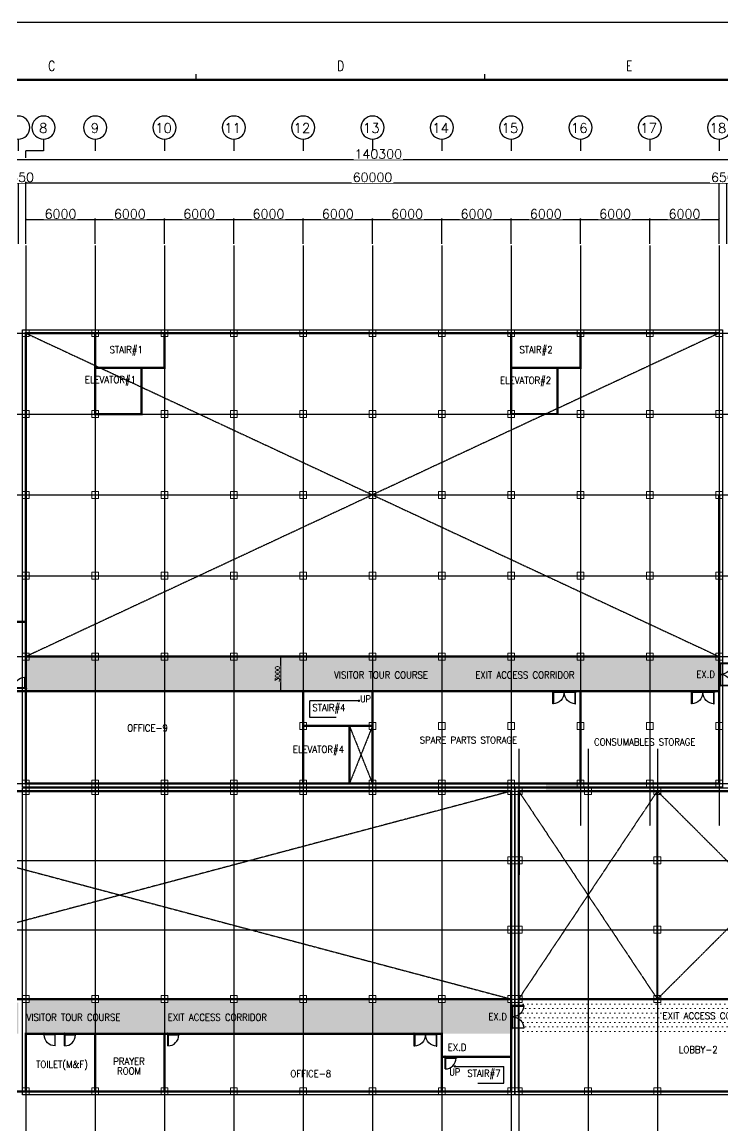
# Model space of a CAD drawing. Header units: millimetres. Extents: x -232466 to 860779, y -177975 to 311634.
# Drawn here: x 478102 to 538751, y 43072 to 138640 of the extents above; entities that cross this region are included whole.
import ezdxf
from ezdxf.enums import TextEntityAlignment as Align

# ---------------------------------------------------------------- set-up
doc = ezdxf.new("R2010")
doc.units = ezdxf.units.MM
doc.linetypes.add('AXES', pattern=[50.8, 31.75, -6.35, 6.35, -6.35])
doc.linetypes.add('CENTER', pattern=[2, 1.25, -0.25, 0.25, -0.25])
for name, color, linetype, lineweight in [('0 외형선', 3, 'Continuous', 25), ('COLUMN', 2, 'Continuous', 9), ('TEXT', 7, 'Continuous', 15), ('WALL', 7, 'Continuous', 9)]:
    doc.layers.add(name, color=color, linetype=linetype, lineweight=lineweight)
for name, color, linetype in [('Center Line', 1, 'CENTER'), ('dim', 7, 'Continuous'), ('DOOR', 4, 'Continuous'), ('G', 3, 'Continuous'), ('LED', 7, 'Continuous'), ('SYM', 7, 'Continuous'), ('TITLEBOX', 7, 'Continuous')]:
    doc.layers.add(name, color=color, linetype=linetype)
doc.styles.add('ROMAND', font='romand')
doc.styles.add('RomanS', font='romans.shx')
doc.styles.add('TBOX', font='romans.shx')
doc.dimstyles.new('HYUNDAI', dxfattribs={"dimscale": 120, "dimtxt": 3, "dimasz": 3, "dimexe": 1, "dimexo": 2, "dimgap": 1, "dimtad": 1, "dimdec": 0, "dimdsep": 46, "dimtxsty": 'RomanS', "dimcen": 0, "dimclrd": 256, "dimclre": 256, "dimclrt": 3, "dimadec": 0, "dimazin": 0, "dimtfac": 1, "dimtdec": 0, "dimtix": 1, "dimtmove": 2, "dimatfit": 3, "dimfxl": 1, "dimtvp": 1, "dimtolj": 1, "dimarcsym": 0})
pattern_1 = [(0, (-112547.3, -3924.74), (198.4375, 396.875), [0, -396.875])]

# ---------------------------------------------------------------- blocks, each defined once
blk = doc.blocks.new('_ArchTick')
at = {"color": 0, "linetype": 'ByBlock', "const_width": 0.15}
blk.add_lwpolyline([(-0.5, -0.5), (0.5, 0.5)], dxfattribs=at)
blk = doc.blocks.new('*D386')
at = {"layer": 'Defpoints', "color": 0}
for p in [(579077, 126737), (438777, 119293), (579077, 119293)]:
    blk.add_point(p, dxfattribs=at)
at = {"layer": 'dim', "lineweight": -2}
for p, q in [((438777, 119453), (438777, 126817)), ((438777, 126737), (579077, 126737)), ((579077, 119453), (579077, 126817))]:
    blk.add_line(p, q, dxfattribs=at)
at = {"layer": 'dim', "lineweight": -2, "xscale": 160, "yscale": 160, "zscale": 160, "rotation": 180}
blk.add_blockref('_ArchTick', (438777, 126737), dxfattribs=at)
at = {"layer": 'dim', "lineweight": -2, "xscale": 160, "yscale": 160, "zscale": 160}
blk.add_blockref('_ArchTick', (579077, 126737), dxfattribs=at)
at = {"layer": 'dim', "color": 0, "insert": (508927, 127217), "char_height": 800, "attachment_point": 5, "style": 'RomanS', "bg_fill": 3, "box_fill_scale": 1.1, "bg_fill_color": 257, "bg_fill_transparency": 0}
blk.add_mtext('\\A1;140300', dxfattribs=at)
blk = doc.blocks.new('*D398')
at = {"layer": 'Defpoints', "color": 0}
for p in [(477777, 119293), (478427, 119293)]:
    blk.add_point(p, dxfattribs=at)
at = {"layer": 'dim', "lineweight": -2}
for p, q in [((477777, 124719), (477617, 124719)), ((477777, 119453), (477777, 124799)), ((477777, 124719), (478427, 124719)), ((478427, 119453), (478427, 124799)), ((478427, 124719), (478587, 124719))]:
    blk.add_line(p, q, dxfattribs=at)
at = {"layer": 'dim', "lineweight": -2, "xscale": 160, "yscale": 160, "zscale": 160}
blk.add_blockref('_ArchTick', (477777, 124719), dxfattribs=at)
at = {"layer": 'dim', "lineweight": -2, "xscale": 160, "yscale": 160, "zscale": 160, "rotation": 180}
blk.add_blockref('_ArchTick', (478427, 124719), dxfattribs=at)
at = {"layer": 'dim', "color": 0, "insert": (478102, 125199), "char_height": 800, "attachment_point": 5, "style": 'RomanS', "bg_fill": 3, "box_fill_scale": 1.1, "bg_fill_color": 257, "bg_fill_transparency": 0}
blk.add_mtext('\\A1;650', dxfattribs=at)
at = {"layer": 'Defpoints', "color": 0}
blk.add_point((478427, 124719), dxfattribs=at)
blk = doc.blocks.new('*D399')
at = {"layer": 'Defpoints', "color": 0}
for p in [(484427, 121556), (478427, 119293), (484427, 119293)]:
    blk.add_point(p, dxfattribs=at)
at = {"layer": 'dim', "lineweight": -2}
for p, q in [((478427, 119453), (478427, 121636)), ((478427, 121556), (484427, 121556)), ((484427, 119453), (484427, 121636))]:
    blk.add_line(p, q, dxfattribs=at)
at = {"layer": 'dim', "lineweight": -2, "xscale": 160, "yscale": 160, "zscale": 160, "rotation": 180}
blk.add_blockref('_ArchTick', (478427, 121556), dxfattribs=at)
at = {"layer": 'dim', "lineweight": -2, "xscale": 160, "yscale": 160, "zscale": 160}
blk.add_blockref('_ArchTick', (484427, 121556), dxfattribs=at)
at = {"layer": 'dim', "color": 0, "insert": (481427, 122036), "char_height": 800, "attachment_point": 5, "style": 'RomanS', "bg_fill": 3, "box_fill_scale": 1.1, "bg_fill_color": 257, "bg_fill_transparency": 0}
blk.add_mtext('\\A1;\\H0.025x;\\H40x;6000', dxfattribs=at)
blk = doc.blocks.new('*D400')
at = {"layer": 'Defpoints', "color": 0}
for p in [(490427, 121556), (484427, 119293), (490427, 119293)]:
    blk.add_point(p, dxfattribs=at)
at = {"layer": 'dim', "lineweight": -2}
for p, q in [((484427, 119453), (484427, 121636)), ((484427, 121556), (490427, 121556)), ((490427, 119453), (490427, 121636))]:
    blk.add_line(p, q, dxfattribs=at)
at = {"layer": 'dim', "lineweight": -2, "xscale": 160, "yscale": 160, "zscale": 160, "rotation": 180}
blk.add_blockref('_ArchTick', (484427, 121556), dxfattribs=at)
at = {"layer": 'dim', "lineweight": -2, "xscale": 160, "yscale": 160, "zscale": 160}
blk.add_blockref('_ArchTick', (490427, 121556), dxfattribs=at)
at = {"layer": 'dim', "color": 0, "insert": (487427, 122036), "char_height": 800, "attachment_point": 5, "style": 'RomanS', "bg_fill": 3, "box_fill_scale": 1.1, "bg_fill_color": 257, "bg_fill_transparency": 0}
blk.add_mtext('\\A1;\\H0.025x;\\H40x;6000', dxfattribs=at)
blk = doc.blocks.new('*D401')
at = {"layer": 'Defpoints', "color": 0}
for p in [(496427, 121556), (490427, 119293), (496427, 119293)]:
    blk.add_point(p, dxfattribs=at)
at = {"layer": 'dim', "lineweight": -2}
for p, q in [((490427, 119453), (490427, 121636)), ((490427, 121556), (496427, 121556)), ((496427, 119453), (496427, 121636))]:
    blk.add_line(p, q, dxfattribs=at)
at = {"layer": 'dim', "lineweight": -2, "xscale": 160, "yscale": 160, "zscale": 160, "rotation": 180}
blk.add_blockref('_ArchTick', (490427, 121556), dxfattribs=at)
at = {"layer": 'dim', "lineweight": -2, "xscale": 160, "yscale": 160, "zscale": 160}
blk.add_blockref('_ArchTick', (496427, 121556), dxfattribs=at)
at = {"layer": 'dim', "color": 0, "insert": (493427, 122036), "char_height": 800, "attachment_point": 5, "style": 'RomanS', "bg_fill": 3, "box_fill_scale": 1.1, "bg_fill_color": 257, "bg_fill_transparency": 0}
blk.add_mtext('\\A1;\\H0.025x;\\H40x;6000', dxfattribs=at)
blk = doc.blocks.new('*D402')
at = {"layer": 'Defpoints', "color": 0}
for p in [(502427, 121556), (496427, 119293), (502427, 119293)]:
    blk.add_point(p, dxfattribs=at)
at = {"layer": 'dim', "lineweight": -2}
for p, q in [((496427, 119453), (496427, 121636)), ((496427, 121556), (502427, 121556)), ((502427, 119453), (502427, 121636))]:
    blk.add_line(p, q, dxfattribs=at)
at = {"layer": 'dim', "lineweight": -2, "xscale": 160, "yscale": 160, "zscale": 160, "rotation": 180}
blk.add_blockref('_ArchTick', (496427, 121556), dxfattribs=at)
at = {"layer": 'dim', "lineweight": -2, "xscale": 160, "yscale": 160, "zscale": 160}
blk.add_blockref('_ArchTick', (502427, 121556), dxfattribs=at)
at = {"layer": 'dim', "color": 0, "insert": (499427, 122036), "char_height": 800, "attachment_point": 5, "style": 'RomanS', "bg_fill": 3, "box_fill_scale": 1.1, "bg_fill_color": 257, "bg_fill_transparency": 0}
blk.add_mtext('\\A1;\\H0.025x;\\H40x;6000', dxfattribs=at)
blk = doc.blocks.new('*D403')
at = {"layer": 'Defpoints', "color": 0}
for p in [(508427, 121556), (502427, 119293), (508427, 119293)]:
    blk.add_point(p, dxfattribs=at)
at = {"layer": 'dim', "lineweight": -2}
for p, q in [((502427, 119453), (502427, 121636)), ((502427, 121556), (508427, 121556)), ((508427, 119453), (508427, 121636))]:
    blk.add_line(p, q, dxfattribs=at)
at = {"layer": 'dim', "lineweight": -2, "xscale": 160, "yscale": 160, "zscale": 160, "rotation": 180}
blk.add_blockref('_ArchTick', (502427, 121556), dxfattribs=at)
at = {"layer": 'dim', "lineweight": -2, "xscale": 160, "yscale": 160, "zscale": 160}
blk.add_blockref('_ArchTick', (508427, 121556), dxfattribs=at)
at = {"layer": 'dim', "color": 0, "insert": (505427, 122036), "char_height": 800, "attachment_point": 5, "style": 'RomanS', "bg_fill": 3, "box_fill_scale": 1.1, "bg_fill_color": 257, "bg_fill_transparency": 0}
blk.add_mtext('\\A1;\\H0.025x;\\H40x;6000', dxfattribs=at)
blk = doc.blocks.new('*D404')
at = {"layer": 'Defpoints', "color": 0}
for p in [(514427, 121556), (508427, 119293), (514427, 119293)]:
    blk.add_point(p, dxfattribs=at)
at = {"layer": 'dim', "lineweight": -2}
for p, q in [((508427, 119453), (508427, 121636)), ((508427, 121556), (514427, 121556)), ((514427, 119453), (514427, 121636))]:
    blk.add_line(p, q, dxfattribs=at)
at = {"layer": 'dim', "lineweight": -2, "xscale": 160, "yscale": 160, "zscale": 160, "rotation": 180}
blk.add_blockref('_ArchTick', (508427, 121556), dxfattribs=at)
at = {"layer": 'dim', "lineweight": -2, "xscale": 160, "yscale": 160, "zscale": 160}
blk.add_blockref('_ArchTick', (514427, 121556), dxfattribs=at)
at = {"layer": 'dim', "color": 0, "insert": (511427, 122036), "char_height": 800, "attachment_point": 5, "style": 'RomanS', "bg_fill": 3, "box_fill_scale": 1.1, "bg_fill_color": 257, "bg_fill_transparency": 0}
blk.add_mtext('\\A1;\\H0.025x;\\H40x;6000', dxfattribs=at)
blk = doc.blocks.new('*D405')
at = {"layer": 'Defpoints', "color": 0}
for p in [(520427, 121556), (514427, 119293), (520427, 119293)]:
    blk.add_point(p, dxfattribs=at)
at = {"layer": 'dim', "lineweight": -2}
for p, q in [((514427, 119453), (514427, 121636)), ((514427, 121556), (520427, 121556)), ((520427, 119453), (520427, 121636))]:
    blk.add_line(p, q, dxfattribs=at)
at = {"layer": 'dim', "lineweight": -2, "xscale": 160, "yscale": 160, "zscale": 160, "rotation": 180}
blk.add_blockref('_ArchTick', (514427, 121556), dxfattribs=at)
at = {"layer": 'dim', "lineweight": -2, "xscale": 160, "yscale": 160, "zscale": 160}
blk.add_blockref('_ArchTick', (520427, 121556), dxfattribs=at)
at = {"layer": 'dim', "color": 0, "insert": (517427, 122036), "char_height": 800, "attachment_point": 5, "style": 'RomanS', "bg_fill": 3, "box_fill_scale": 1.1, "bg_fill_color": 257, "bg_fill_transparency": 0}
blk.add_mtext('\\A1;\\H0.025x;\\H40x;6000', dxfattribs=at)
blk = doc.blocks.new('*D406')
at = {"layer": 'Defpoints', "color": 0}
for p in [(526427, 121556), (520427, 119293), (526427, 119293)]:
    blk.add_point(p, dxfattribs=at)
at = {"layer": 'dim', "lineweight": -2}
for p, q in [((520427, 119453), (520427, 121636)), ((520427, 121556), (526427, 121556)), ((526427, 119453), (526427, 121636))]:
    blk.add_line(p, q, dxfattribs=at)
at = {"layer": 'dim', "lineweight": -2, "xscale": 160, "yscale": 160, "zscale": 160, "rotation": 180}
blk.add_blockref('_ArchTick', (520427, 121556), dxfattribs=at)
at = {"layer": 'dim', "lineweight": -2, "xscale": 160, "yscale": 160, "zscale": 160}
blk.add_blockref('_ArchTick', (526427, 121556), dxfattribs=at)
at = {"layer": 'dim', "color": 0, "insert": (523427, 122036), "char_height": 800, "attachment_point": 5, "style": 'RomanS', "bg_fill": 3, "box_fill_scale": 1.1, "bg_fill_color": 257, "bg_fill_transparency": 0}
blk.add_mtext('\\A1;\\H0.025x;\\H40x;6000', dxfattribs=at)
blk = doc.blocks.new('*D407')
at = {"layer": 'Defpoints', "color": 0}
for p in [(532427, 121556), (526427, 119293), (532427, 119293)]:
    blk.add_point(p, dxfattribs=at)
at = {"layer": 'dim', "lineweight": -2}
for p, q in [((526427, 119453), (526427, 121636)), ((526427, 121556), (532427, 121556)), ((532427, 119453), (532427, 121636))]:
    blk.add_line(p, q, dxfattribs=at)
at = {"layer": 'dim', "lineweight": -2, "xscale": 160, "yscale": 160, "zscale": 160, "rotation": 180}
blk.add_blockref('_ArchTick', (526427, 121556), dxfattribs=at)
at = {"layer": 'dim', "lineweight": -2, "xscale": 160, "yscale": 160, "zscale": 160}
blk.add_blockref('_ArchTick', (532427, 121556), dxfattribs=at)
at = {"layer": 'dim', "color": 0, "insert": (529427, 122036), "char_height": 800, "attachment_point": 5, "style": 'RomanS', "bg_fill": 3, "box_fill_scale": 1.1, "bg_fill_color": 257, "bg_fill_transparency": 0}
blk.add_mtext('\\A1;\\H0.025x;\\H40x;6000', dxfattribs=at)
blk = doc.blocks.new('*D408')
at = {"layer": 'Defpoints', "color": 0}
for p in [(538427, 121556), (532427, 119293), (538427, 119293)]:
    blk.add_point(p, dxfattribs=at)
at = {"layer": 'dim', "lineweight": -2}
for p, q in [((532427, 119453), (532427, 121636)), ((532427, 121556), (538427, 121556)), ((538427, 119453), (538427, 121636))]:
    blk.add_line(p, q, dxfattribs=at)
at = {"layer": 'dim', "lineweight": -2, "xscale": 160, "yscale": 160, "zscale": 160, "rotation": 180}
blk.add_blockref('_ArchTick', (532427, 121556), dxfattribs=at)
at = {"layer": 'dim', "lineweight": -2, "xscale": 160, "yscale": 160, "zscale": 160}
blk.add_blockref('_ArchTick', (538427, 121556), dxfattribs=at)
at = {"layer": 'dim', "color": 0, "insert": (535427, 122036), "char_height": 800, "attachment_point": 5, "style": 'RomanS', "bg_fill": 3, "box_fill_scale": 1.1, "bg_fill_color": 257, "bg_fill_transparency": 0}
blk.add_mtext('\\A1;\\H0.025x;\\H40x;6000', dxfattribs=at)
blk = doc.blocks.new('*D409')
at = {"layer": 'Defpoints', "color": 0}
for p in [(538427, 124719), (478427, 119293), (538427, 119293)]:
    blk.add_point(p, dxfattribs=at)
at = {"layer": 'dim', "lineweight": -2}
for p, q in [((478427, 119453), (478427, 124799)), ((478427, 124719), (538427, 124719)), ((538427, 119453), (538427, 124799))]:
    blk.add_line(p, q, dxfattribs=at)
at = {"layer": 'dim', "lineweight": -2, "xscale": 160, "yscale": 160, "zscale": 160, "rotation": 180}
blk.add_blockref('_ArchTick', (478427, 124719), dxfattribs=at)
at = {"layer": 'dim', "lineweight": -2, "xscale": 160, "yscale": 160, "zscale": 160}
blk.add_blockref('_ArchTick', (538427, 124719), dxfattribs=at)
at = {"layer": 'dim', "color": 0, "insert": (508427, 125199), "char_height": 800, "attachment_point": 5, "style": 'RomanS', "bg_fill": 3, "box_fill_scale": 1.1, "bg_fill_color": 257, "bg_fill_transparency": 0}
blk.add_mtext('\\A1;60000', dxfattribs=at)
blk = doc.blocks.new('*D410')
at = {"layer": 'Defpoints', "color": 0}
for p in [(538427, 119293), (539077, 119293)]:
    blk.add_point(p, dxfattribs=at)
at = {"layer": 'dim', "lineweight": -2}
for p, q in [((538427, 124719), (538267, 124719)), ((538427, 119453), (538427, 124799)), ((538427, 124719), (539077, 124719)), ((539077, 119453), (539077, 124799)), ((539077, 124719), (539237, 124719))]:
    blk.add_line(p, q, dxfattribs=at)
at = {"layer": 'dim', "lineweight": -2, "xscale": 160, "yscale": 160, "zscale": 160}
blk.add_blockref('_ArchTick', (538427, 124719), dxfattribs=at)
at = {"layer": 'dim', "lineweight": -2, "xscale": 160, "yscale": 160, "zscale": 160, "rotation": 180}
blk.add_blockref('_ArchTick', (539077, 124719), dxfattribs=at)
at = {"layer": 'dim', "color": 0, "insert": (538752, 125199), "char_height": 800, "attachment_point": 5, "style": 'RomanS', "bg_fill": 3, "box_fill_scale": 1.1, "bg_fill_color": 257, "bg_fill_transparency": 0}
blk.add_mtext('\\A1;650', dxfattribs=at)
at = {"layer": 'Defpoints', "color": 0}
blk.add_point((539077, 124719), dxfattribs=at)
blk = doc.blocks.new('column600')
at = {"layer": 'COLUMN', "linetype": 'Continuous'}
blk.add_lwpolyline([(-300, -300), (300, -300), (300, 300), (-300, 300)], close=True, dxfattribs=at)
blk = doc.blocks.new('주열')
at = {"layer": 'SYM'}
blk.add_line((0, 600), (0, 0), dxfattribs=at)
blk.add_circle((0, 1200), 600, dxfattribs=at)
blk = doc.blocks.new('SD1')
at = {"color": 8}
for p, q in [((-55, 200), (-975, 200)), ((-955, 155), (-45, 155))]:
    blk.add_line(p, q, dxfattribs=at)
for points in [[(-25, 1150), (-25, 200), (-55, 200), (-55, 1150)], [(-1000, 180), (-1000, 200), (-975, 200), (-975, 155), (-955, 155), (-955, 95), (-975, 50), (-1000, 50), (-1000, 70)], [(0, 180), (0, 200), (-25, 200), (-25, 155), (-45, 155), (-45, 95), (-25, 50), (0, 50), (0, 70)]]:
    blk.add_lwpolyline(points)
blk.add_arc((-25, 200), 950, 90, 180)
blk = doc.blocks.new('*D515')
at = {"layer": 'Defpoints', "color": 0}
for p in [(500483, 83707), (501097, 83707), (501097, 80707)]:
    blk.add_point(p, dxfattribs=at)
at = {"layer": 'dim', "lineweight": -2}
for p, q in [((500937, 83707), (500403, 83707)), ((500483, 80707), (500483, 83707)), ((500937, 80707), (500403, 80707))]:
    blk.add_line(p, q, dxfattribs=at)
at = {"layer": 'dim', "lineweight": -2, "xscale": 160, "yscale": 160, "zscale": 160}
for p, rotation in [((500483, 83707), 90), ((500483, 80707), 270)]:
    blk.add_blockref('_ArchTick', p, dxfattribs=dict(at, rotation=rotation))
at = {"layer": 'dim', "color": 0, "insert": (500203, 82207), "char_height": 400, "attachment_point": 5, "rotation": 90, "style": 'RomanS', "bg_fill": 3, "box_fill_scale": 1.1, "bg_fill_color": 257, "bg_fill_transparency": 0}
blk.add_mtext('\\A1;3000', dxfattribs=at)
blk = doc.blocks.new('D2000')
at = {"color": 8}
for p, q in [((-45, -45), (-45, -1955)), ((0, -1935), (0, -65))]:
    blk.add_line(p, q, dxfattribs=at)
for points in [[(-25, 0), (0, 0), (0, -25), (-45, -25), (-45, -45), (-105, -45), (-150, -25), (-150, 0), (-130, 0)], [(975, -25), (0, -25), (0, -65), (975, -65), (975, -25)], [(-25, -2000), (0, -2000), (0, -1975), (-45, -1975), (-45, -1955), (-105, -1955), (-150, -1975), (-150, -2000), (-130, -2000)], [(975, -1975), (0, -1975), (0, -1935), (975, -1935), (975, -1975)]]:
    blk.add_lwpolyline(points)
at = {"ltscale": 0.2}
for centre, start, end in [((0, -25), 270, 0), ((0, -1975), 0, 90)]:
    blk.add_arc(centre, 975, start, end, dxfattribs=at)

msp = doc.modelspace()

# ---------------------------------------------------------------- hatches: boundary and pattern name
at = {"layer": 'WALL'}
h = msp.add_hatch(dxfattribs=at)
h.set_pattern_fill('DOTS', color=0, scale=250)
h.set_pattern_definition(pattern_1)
h.paths.add_polyline_path([(452776.7, 51056.9), (452776.7, 53756.1), (453076.6, 53756.1), (453076.6, 54056.9), (459476.6, 54056.9), (459476.6, 53756.1), (459776.7, 53756.1), (459776.7, 51056.9)])
h.paths.add_polyline_path([(471776.7, 51056.9), (471776.7, 53756.1), (472076.6, 53756.1), (472076.6, 54056.9), (477476.6, 54056.9), (477476.6, 53756.1), (477776.7, 53756.1), (477776.7, 51056.9), (477319.2, 51056.9), (475409.2, 51056.9)])
h.paths.add_polyline_path([(484426.7, 51056.9), (484426.7, 53756.1), (484726.6, 53756.1), (484726.6, 54056.9), (490126.6, 54056.9), (490126.6, 53756.1), (490426.7, 53756.1), (490426.7, 51056.9)])
h.paths.add_polyline_path([(465776.7, 51056.9), (465776.7, 53756.1), (466076.6, 53756.1), (466076.6, 54056.9), (471476.6, 54056.9), (471476.6, 53756.1), (471776.7, 53756.1), (471776.7, 51056.9)])
h.paths.add_polyline_path([(502426.7, 51056.9), (502426.7, 53756.1), (502726.6, 53756.1), (502726.6, 54056.9), (508126.6, 54056.9), (508126.6, 53756.1), (508426.7, 53756.1), (508426.7, 51056.9)])
h.paths.add_polyline_path([(490426.7, 51056.9), (490426.7, 53756.1), (490726.6, 53756.1), (490726.6, 54056.9), (496126.6, 54056.9), (496126.6, 53756.1), (496426.7, 53756.1), (496426.7, 51056.9), (490426.7, 51056.9)])
h.paths.add_polyline_path([(508426.7, 51056.9), (508426.7, 53756.1), (508726.6, 53756.1), (508726.6, 54056.9), (514126.6, 54056.9), (514126.6, 53756.1), (514426.7, 53756.1), (514426.7, 51056.9)])
h.paths.add_polyline_path([(459776.7, 51056.9), (459776.7, 53756.1), (460076.6, 53756.1), (460076.6, 54056.9), (465476.6, 54056.9), (465476.6, 53756.1), (465776.7, 53756.1), (465776.7, 51056.9), (460999.9, 51056.9), (460089.9, 51056.9)])
h.paths.add_polyline_path([(478426.7, 51056.9), (478426.7, 53756.1), (478726.6, 53756.1), (478726.6, 54056.9), (484126.6, 54056.9), (484126.6, 53756.1), (484426.7, 53756.1), (484426.7, 51056.9), (482699.7, 51056.9), (481789.7, 51056.9), (480946.2, 51056.9), (480036.2, 51056.9), (478426.7, 51056.9)])
h.paths.add_polyline_path([(496426.7, 51056.9), (496426.7, 53756.1), (496726.6, 53756.1), (496726.6, 54056.9), (502126.6, 54056.9), (502126.6, 53756.1), (502426.7, 53756.1), (502426.7, 51056.9), (497649.9, 51056.9), (496739.9, 51056.9)])
h.paths.add_polyline_path([(514426.7, 51056.9), (514426.7, 53756.1), (514726.6, 53756.1), (514726.6, 54056.9), (520126.6, 54056.9), (520126.6, 53756.1), (520426.7, 53756.1), (520426.7, 53469.8), (520426.7, 51557.3), (520426.7, 51056.9), (519969.2, 51056.9), (518059.2, 51056.9)])
h.paths.add_polyline_path([(518295.3, 52973.7), (518295.3, 52073.7), (520215.3, 52073.7), (520215.3, 52973.7)], flags=24)
h.paths.add_polyline_path([(490659.9, 52940.4), (490659.9, 52040.4), (500571.9, 52040.4), (500571.9, 52940.4)], flags=24)
h.paths.add_polyline_path([(478364.3, 52940.4), (478364.3, 52040.4), (487871.3, 52040.4), (487871.3, 52940.4)], flags=24)
h = msp.add_hatch(dxfattribs=at)
h.set_pattern_fill('DOTS', color=0, scale=250)
h.set_pattern_definition(pattern_1)
h.paths.add_polyline_path([(527076.7, 51056.9), (527076.7, 54056.1), (532776.6, 54056.1), (532776.6, 53756.1), (533076.6, 53756.1), (533076.7, 51056.9)])
h.paths.add_polyline_path([(521076.7, 51056.9), (521076.7, 51538.6), (521509.6, 51538.6, 0.2503284), (521076.8, 52348.9), (521076.8, 52678.2, 0.2503277), (521509.6, 53488.6), (521076.8, 53488.6), (521076.8, 53756.1), (521376.6, 53756.1), (521376.6, 54056.1), (527076.7, 54056.1), (527076.7, 51056.9)])
h.paths.add_polyline_path([(545076.7, 51056.9), (545076.7, 53756.1), (545376.6, 53756.1), (545376.6, 54056.9), (550776.6, 54056.9), (550776.6, 53756.1), (551076.7, 53756.1), (551076.7, 51056.9)])
h.paths.add_polyline_path([(539076.7, 51056.9), (539076.7, 54056.9), (544776.6, 54056.9), (544776.6, 53756.1), (545076.7, 53756.1), (545076.7, 51056.9)])
h.paths.add_polyline_path([(539076.7, 51056.9), (539076.7, 54056.9), (533376.6, 54056.9), (533376.6, 53756.1), (533076.6, 53756.1), (533076.7, 51056.9)])
h.paths.add_polyline_path([(533483.2, 53054.6), (533483.2, 52154.6), (543395.2, 52154.6), (543395.2, 53054.6)], flags=24)

# ---------------------------------------------------------------- linework, layer by layer
for p, q in [((507250.6, 79876.3), (503011.4, 79876.3)), ((503011.4, 78431.3), (503011.4, 79876.3)), ((505270.6, 78431.3), (503011.4, 78431.3)), ((515554.4, 48226.8), (519793.6, 48226.8)), ((519793.6, 46781.8), (519793.6, 48226.8)), ((517534.4, 46781.8), (519793.6, 46781.8))]:
    msp.add_line(p, q)
at = {"linetype": 'Continuous'}
msp.add_lwpolyline([(478126.6, 112006.1), (538726.6, 112006.1), (538726.6, 72406.1), (478126.6, 72406.1)], close=True, dxfattribs=at)
for points in [[(505270.6, 78431.3, 0, 160, 0), (504790.6, 78431.3, 0, 0, 0), (505270.6, 78431.3, 0, 0, 0)], [(517534.4, 46781.8, 0, 160, 0), (518014.4, 46781.8, 0, 0, 0), (517534.4, 46781.8, 0, 0, 0)]]:
    msp.add_lwpolyline(points, format="xyseb")
for points in [[(478126.6, 72356.1), (520726.6, 72356.1), (520726.6, 45756.1), (478126.6, 45756.1)], [(520776.6, 72356.1), (579376.6, 72356.1), (579376.6, 45756.1), (520776.6, 45756.1)]]:
    msp.add_lwpolyline(points, close=True)
at = {"layer": '0 외형선', "linetype": 'Continuous', "const_width": 200}
for points in [[(538426.7, 97706.9), (538426.7, 83706.9), (478426.6, 83706.1), (478426.6, 111706.1), (538426.6, 111706.1), (538126.6, 111706.1)], [(524076.7, 54056.9), (521076.6, 54056.9)], [(551076.7, 54056.9), (524076.7, 54056.9), (524076.7, 54056.9), (521076.6, 54056.9), (521076.6, 46056.1), (554076.7, 46056.9), (554076.7, 46056.9)]]:
    msp.add_lwpolyline(points, dxfattribs=at)
for points in [[(484426.8, 111707.7), (490426.8, 111707.7), (490426.8, 108707.7), (484426.8, 108707.7)], [(520426.8, 111706.9), (526426.8, 111706.9), (526426.8, 108706.9), (520426.8, 108706.9)], [(484426.6, 108706.3), (488426.6, 108706.3), (488426.6, 104706.1), (484426.6, 104706.1)], [(520426.7, 108707.7), (524426.7, 108707.7), (524426.7, 104707.6), (520426.7, 104707.6)], [(475426.7, 80706), (475426.7, 86706), (478426.7, 86706), (478426.7, 80706)], [(502426.7, 80706), (508426.7, 80706), (508426.7, 77706), (502426.7, 77706)], [(508426.7, 80706), (526426.7, 80706), (526426.7, 72706.9), (508425, 72706.9)], [(526426.7, 80706), (538426.7, 80706), (538426.7, 72706.9), (526426.7, 72706.9)], [(502427.6, 77706), (506426.7, 77706), (506426.7, 72706.7), (502426.7, 72706.7)], [(506426.7, 77706), (508425, 77706), (508426.6, 72706), (506426.7, 72706.8)], [(438776.7, 72057.7), (520426.7, 72058.6), (520426.7, 46056.9), (438776.7, 46057.7)], [(521076.7, 72056.1), (533076.7, 72056.9), (533076.6, 54057), (521076.6, 54056.1)], [(533076.6, 72055.3), (551076.7, 72056.9), (551076.6, 54056.1), (533076.6, 54056.1)], [(452776.7, 54056.9), (520426.7, 54056.9), (520426.7, 46056.9), (452776.7, 46057.6)], [(478426.7, 51056.9), (484426.7, 51056.9), (484426.6, 46056.1), (478426.7, 46056.1)], [(484426.8, 51056.9), (490426.7, 51056.9), (490426.7, 46056.1), (484426.7, 46056.1)], [(490426.7, 51057), (514426.7, 51057), (514426.7, 46056.2), (490426.7, 46056.2)], [(514426.7, 49057.3), (520426.7, 49057.3), (520426.7, 46057.3), (514426.7, 46057.3)]]:
    msp.add_lwpolyline(points, close=True, dxfattribs=at)
at = {"layer": 'Center Line', "linetype": 'AXES'}
for p, q in [((435355.3, 111706.9), (591076.7, 111706.9)), ((435355.3, 111706.9), (591076.7, 111706.9)), ((435355.3, 104706.9), (591076.7, 104706.9)), ((435355.3, 97706.9), (591076.7, 97706.9)), ((435355.3, 90706.9), (591076.7, 90706.9)), ((435355.3, 83706.9), (591076.7, 83706.9)), ((508426.7, 77706), (506426.7, 72706.8)), ((506426.7, 77706), (508425, 72706.8)), ((521076.7, 75706.9), (521076.7, 36118.4)), ((527076.7, 75706.9), (527076.7, 36118.4)), ((533076.7, 75706.9), (533076.7, 36118.4)), ((435355.3, 72706.9), (591076.7, 72706.9)), ((435355.3, 72056.9), (591076.7, 72056.9)), ((452776.6, 72056.1), (520426.7, 54056.9)), ((520426.6, 72056.1), (452776.7, 54056.9)), ((533076.7, 72056.9), (521076.7, 54056.9)), ((521076.7, 72056.9), (533076.7, 54056.9)), ((533076.7, 72056.9), (551076.6, 54056.9)), ((551076.6, 72056.1), (533076.7, 54056.9)), ((435355.3, 66056.9), (591076.7, 66056.9)), ((435355.3, 60056.9), (591076.7, 60056.9)), ((435355.3, 54056.9), (591076.7, 54056.9)), ((435355.3, 46056.9), (591076.7, 46056.9))]:
    msp.add_line(p, q, dxfattribs=at)
at = {"layer": 'LED', "const_width": 100}
for points in [[(507239.2, 79925, -1), (507262, 79827.6, -1)], [(515565.9, 48275.5, 1), (515543, 48178.1, 1)]]:
    msp.add_lwpolyline(points, format="xyb", close=True, dxfattribs=at)
at = {"layer": 'TITLEBOX', "color": 4, "linetype": 'Continuous'}
for p, q in [((493153.6, 133640.2), (493153.6, 134140.2)), ((493153.6, 133640.2), (493153.6, 134140.2)), ((518153.6, 133640.2), (518153.6, 134140.2)), ((518153.6, 133640.2), (518153.6, 134140.2))]:
    msp.add_line(p, q, dxfattribs=at)
at = {"layer": 'TITLEBOX', "color": 7}
msp.add_lwpolyline([(413278.6, 138640.2), (623528.6, 138640.2), (623528.6, -9859.8), (413278.6, -9859.8)], close=True, dxfattribs=at)
at = {"layer": 'TITLEBOX', "color": 4, "const_width": 175}
msp.add_lwpolyline([(418278.6, 133640.2), (618343.6, 133640.2), (618343.6, -4088.4), (418278.6, -4088.4)], close=True, dxfattribs=at)

# ---------------------------------------------------------------- block references
at = {"layer": 'COLUMN', "linetype": 'Continuous'}
for p in [(478426.6, 111706.1), (484426.6, 111706.1), (490426.6, 111706.1), (496426.6, 111706.1), (502426.6, 111706.1), (508426.6, 111706.1), (514426.6, 111706.1), (520426.6, 111706.1), (526426.6, 111706.1), (532426.6, 111706.1), (538426.6, 111706.1), (478426.6, 104706.1), (484426.6, 104706.1), (490426.6, 104706.1), (496426.6, 104706.1), (502426.6, 104706.1), (508426.6, 104706.1), (514426.6, 104706.1), (520426.6, 104706.1), (526426.6, 104706.1), (532426.6, 104706.1), (538426.6, 104706.1), (478426.6, 97706.1), (484426.6, 97706.1), (490426.6, 97706.1), (496426.6, 97706.1), (502426.6, 97706.1), (508426.6, 97706.1), (514426.6, 97706.1), (520426.6, 97706.1), (526426.6, 97706.1), (532426.6, 97706.1), (538426.6, 97706.1), (478426.6, 90706.1), (484426.6, 90706.1), (490426.6, 90706.1), (496426.6, 90706.1), (502426.6, 90706.1), (508426.6, 90706.1), (514426.6, 90706.1), (520426.6, 90706.1), (526426.6, 90706.1), (532426.6, 90706.1), (538426.6, 90706.1), (478426.6, 83706.1), (484426.6, 83706.1), (490426.6, 83706.1), (496426.6, 83706.1), (502426.6, 83706.1), (508426.6, 83706.1), (514426.6, 83706.1), (520426.6, 83706.1), (526426.6, 83706.1), (532426.6, 83706.1), (538426.6, 83706.1), (502426.7, 77705.3), (508426.7, 77705.3), (514424.1, 77701.1), (520425.8, 77705.3), (526425.8, 77706.1), (532425.8, 77706.1), (538425.1, 77705.3), (478426.6, 72706.1), (484426.6, 72706.1), (490426.6, 72706.1), (496426.6, 72706.1), (502426.6, 72706.1), (508426.6, 72706.1), (514426.6, 72706.1), (520426.6, 72706.1), (526426.6, 72706.1), (532426.6, 72706.1), (538426.6, 72706.1), (478426.6, 72056.1), (484426.6, 72056.1), (490426.6, 72056.1), (496426.6, 72056.1), (502426.6, 72056.1), (508426.6, 72056.1), (514426.6, 72056.1), (520426.6, 72056.1), (521076.6, 72056.1), (527076.6, 72056.1), (533076.6, 72056.1), (520426.6, 66056.1), (521076.6, 66056.1), (533076.6, 66056.1), (520426.6, 60056.1), (521076.6, 60056.1), (533076.6, 60056.1), (478426.6, 54056.1), (484426.6, 54056.1), (490426.6, 54056.1), (496426.6, 54056.1), (502426.6, 54056.1), (508426.6, 54056.1), (514426.6, 54056.1), (520426.6, 54056.1), (521076.6, 54056.1), (533076.6, 54056.1), (478426.6, 46056.1), (484426.6, 46056.1), (490426.6, 46056.1), (496426.6, 46056.1), (502426.6, 46056.1), (508426.6, 46056.1), (514426.6, 46056.1), (520426.6, 46056.1), (521076.6, 46056.1), (527076.6, 46056.1), (533076.6, 46056.1)]:
    msp.add_blockref('column600', p, dxfattribs=at)
at = {"layer": 'DOOR', "xscale": -1}
for name, p, rotation in [('D2000', (538534.6, 81161.8), 179.9999999999999), ('SD1', (478542.2, 80951.5), 89.99999999999962), ('D2000', (524014.2, 80602.8), 89.99999999999955), ('D2000', (536014.2, 80602.8), 89.99999999999955), ('D2000', (520534.6, 51513.6), 179.9999999999999), ('SD1', (480991.2, 51151.9), 180), ('D2000', (512014.2, 50953.8), 89.99999999999955)]:
    msp.add_blockref(name, p, dxfattribs=dict(at, rotation=rotation))
at = {"layer": 'DOOR', "rotation": 180}
for p in [(481744.7, 51151.9), (490694.9, 51152.5), (514692.3, 49151.5)]:
    msp.add_blockref('SD1', p, dxfattribs=at)

# ---------------------------------------------------------------- texts
at = {"layer": 'G', "color": 3, "style": 'RomanS', "width": 0.9}
for s, p in [('STAIR#1', (487111.6, 110240.7)), ('STAIR#2', (522578.8, 110239.9)), ('ELEVATOR#1', (485743.9, 107641.4)), ('ELEVATOR#2', (521674, 107571.3)), ('STAIR#4', (504655.1, 79238.9)), ('OFFICE-9', (488957.2, 77529)), ('ELEVATOR#4', (503744, 75641.9)), ('LOBBY-2', (536617.3, 49665.7)), ('TOILET(M&F)', (481560.1, 48359.9)), ('PRAYER', (487354.3, 48653.6)), ('ROOM', (487354.3, 47823.6)), ('OFFICE-8', (503084.3, 47590.5)), ('STAIR#7', (518072.5, 47589.4))]:
    msp.add_text(s, height=600, dxfattribs=at).set_placement(p, align=Align.MIDDLE)
for s, p in [('SPARE PARTS STORAGE', (512517, 75991.9)), ('CONSUMABLES STORAGE', (527599, 75824.5))]:
    msp.add_text(s, height=600, dxfattribs=at).set_placement(p, align=Align.BOTTOM_LEFT)
at = {"layer": 'SYM', "style": 'ROMAND'}
for s, height, p in [('8', 840.9, (479566.5, 129043.9)), ('9', 840.9, (484037.7, 129043.9)), ('10', 840.88, (489624.2, 129043.9)), ('11', 840.88, (495604.2, 129043.9)), ('12', 840.88, (501604.2, 129043.9)), ('13', 840.88, (507604.2, 129043.9)), ('14', 840.88, (513604.2, 129043.9)), ('15', 840.88, (519604.2, 129043.9)), ('16', 840.88, (525604.2, 129043.9)), ('17', 840.88, (531604.2, 129043.9)), ('18', 840.88, (537604.2, 129043.9))]:
    msp.add_text(s, height=height, dxfattribs=at).set_placement(p)
at = {"layer": 'TEXT', "color": 7, "style": 'RomanS', "width": 0.9}
for s, p in [('VISITOR TOUR COURSE', (505102.2, 81641.4)), ('EXIT ACCESS CORRIDOR', (517322.2, 81641.4)), ('VISITOR TOUR COURSE', (478487.3, 51992.4)), ('EXIT ACCESS CORRIDOR', (490707.3, 51992.4))]:
    msp.add_text(s, height=600, dxfattribs=at).set_placement(p, align=Align.BOTTOM_LEFT)
for p in [(537255.3, 82172), (519255.3, 52523.7), (515745.3, 49883.3)]:
    msp.add_text('EX.D', height=600, dxfattribs=at).set_placement(p, align=Align.MIDDLE)
at = {"layer": 'TEXT', "color": 0, "linetype": 'Continuous', "style": 'RomanS', "width": 0.85}
for p in [(507353.2, 79747.5), (515077.9, 47433)]:
    msp.add_text('UP', height=600, dxfattribs=at).set_placement(p)
at = {"layer": 'TEXT', "color": 7, "style": 'RomanS', "width": 0.9}
msp.add_text('EXIT ACCESS CORRIDOR', height=600, dxfattribs=at).set_placement((533530.6, 52304.6))
at = {"layer": 'TITLEBOX', "color": 4, "linetype": 'Continuous', "style": 'TBOX', "width": 0.75}
for s, p in [('C', (480371.2, 134406.6)), ('D', (505371.2, 134406.6)), ('E', (530371.2, 134406.6))]:
    msp.add_text(s, height=875, dxfattribs=at).set_placement(p)

# ---------------------------------------------------------------- next in the draw order: dimensions: what is measured, and where the dimension line sits
at = {"layer": 'dim'}
dim = msp.add_linear_dim(base=(579076.7, 126737.3), p1=(438776.7, 119292.5), p2=(579076.7, 119292.5), dimstyle='HYUNDAI', override={"dimscale": 80, "dimtxt": 10, "dimasz": 2, "dimpost": '\\X', "dimblk1": 'ArchTick', "dimblk2": 'ArchTick', "dimsah": 1, "dimclrt": 0, "dimtfill": 1, "dimtfillclr": 0}, dxfattribs=at)
dim.commit()
dim.dimension.update_dxf_attribs({"geometry": '*D386', "text_midpoint": (508926.7, 127217.3)})
dim = msp.add_linear_dim(base=(500482.8, 83706.9), p1=(501096.8, 80707.3), p2=(501096.7, 83706.9), angle=90, dimstyle='HYUNDAI', override={"dimscale": 80, "dimtxt": 5, "dimasz": 2, "dimpost": '\\X', "dimblk1": 'ArchTick', "dimblk2": 'ArchTick', "dimsah": 1, "dimclrt": 0, "dimtfill": 1}, dxfattribs=at)
dim.commit()
dim.dimension.update_dxf_attribs({"geometry": '*D515', "text_midpoint": (500202.8, 82207.1)})

# ---------------------------------------------------------------- next in the draw order: hatches: boundary and pattern name
at = {"layer": 'WALL'}
h = msp.add_hatch(dxfattribs=at)
h.set_pattern_fill('DOTS', color=0, scale=250)
h.set_pattern_definition([(0, (-112545.8, -158003.36), (198.4375, 396.875), [0, -396.875])])
h.paths.add_polyline_path([(523428.2, 80706), (526426.5, 80706), (526426.5, 80708.7), (538428.1, 80708.7), (538428.1, 83707.9), (478428.1, 83708.7), (478428.2, 80708.7), (523428.2, 80708.7)])
h.paths.add_polyline_path([(526426.7, 79776.9), (526426.7, 72706.9), (523428.2, 72706.9), (523428.2, 72058.1), (526428.2, 72058.3)])

# ---------------------------------------------------------------- next in the draw order: linework, layer by layer
for p in [(479955.5, 127504.4), (478426.7, 126880.9)]:
    msp.add_line(p, (478426.7, 127504.4))
at = {"layer": '0 외형선', "linetype": 'Continuous', "const_width": 200}
for points in [[(478426.6, 83706.1), (538426.6, 83706.1), (538426.7, 80706), (478426.6, 80706.1)], [(478426.7, 80706), (502426.7, 80706), (502426.6, 72706.1), (478425, 72706.9)]]:
    msp.add_lwpolyline(points, close=True, dxfattribs=at)
at = {"layer": 'Center Line', "linetype": 'AXES'}
for p, q in [((478426.7, 119292.5), (478426.7, 36118.4)), ((484426.7, 119292.5), (484426.7, 36118.4)), ((490426.7, 119292.5), (490426.7, 36118.4)), ((496426.7, 119292.5), (496426.7, 36118.4)), ((502426.7, 119292.5), (502426.7, 36118.4)), ((502426.7, 119292.5), (502426.7, 36118.4)), ((514426.7, 119292.5), (514426.7, 36118.4)), ((520426.7, 119292.5), (520426.7, 36118.4)), ((538431.4, 111715.7), (478426.6, 83706.1)), ((478426.7, 111706.1), (538426.6, 83706.1))]:
    msp.add_line(p, q, dxfattribs=at)

# ---------------------------------------------------------------- next in the draw order: block references
at = {"layer": 'SYM', "xscale": -1.666666666666667, "yscale": 1.666666666666667, "zscale": 1.666666666666667, "rotation": 359.9999999999999}
for p in [(477776.7, 127504.4), (479955.5, 127504.4), (484426.7, 127504.4), (490426.7, 127504.4), (496426.7, 127504.4), (502426.7, 127504.4), (508426.7, 127504.4), (514426.7, 127504.4), (520426.7, 127504.4), (526426.7, 127504.4), (532426.7, 127504.4), (538426.7, 127504.4)]:
    msp.add_blockref('주열', p, dxfattribs=at)

# ---------------------------------------------------------------- next in the draw order: dimensions: what is measured, and where the dimension line sits
at = {"layer": 'dim'}
dim = msp.add_linear_dim(base=(478426.7, 124719), p1=(477776.7, 119292.5), p2=(478426.7, 119292.5), dimstyle='HYUNDAI', override={"dimscale": 80, "dimtxt": 10, "dimasz": 2, "dimpost": '\\X', "dimblk1": 'ArchTick', "dimblk2": 'ArchTick', "dimsah": 1, "dimclrt": 0, "dimtfill": 1, "dimtfillclr": 0}, dxfattribs=at)
dim.commit()
dim.dimension.update_dxf_attribs({"geometry": '*D398', "text_midpoint": (478101.7, 125199)})

# ---------------------------------------------------------------- next in the draw order: dimensions: what is measured, and where the dimension line sits
dim = msp.add_linear_dim(base=(484426.7, 121555.6), p1=(478426.7, 119292.5), p2=(484426.7, 119292.5), text='\\H0.025x;\\H40x;<>', dimstyle='HYUNDAI', override={"dimscale": 80, "dimtxt": 10, "dimasz": 2, "dimpost": '\\X', "dimtxsty": 'RomanS', "dimblk1": 'ArchTick', "dimblk2": 'ArchTick', "dimsah": 1, "dimclrt": 0, "dimtfill": 1}, dxfattribs=at)
dim.commit()
dim.dimension.update_dxf_attribs({"geometry": '*D399', "text_midpoint": (481426.7, 122035.6)})

# ---------------------------------------------------------------- next in the draw order: dimensions: what is measured, and where the dimension line sits
dim = msp.add_linear_dim(base=(490426.7, 121555.6), p1=(484426.7, 119292.5), p2=(490426.7, 119292.5), text='\\H0.025x;\\H40x;<>', dimstyle='HYUNDAI', override={"dimscale": 80, "dimtxt": 10, "dimasz": 2, "dimpost": '\\X', "dimtxsty": 'RomanS', "dimblk1": 'ArchTick', "dimblk2": 'ArchTick', "dimsah": 1, "dimclrt": 0, "dimtfill": 1}, dxfattribs=at)
dim.commit()
dim.dimension.update_dxf_attribs({"geometry": '*D400', "text_midpoint": (487426.7, 122035.6)})

# ---------------------------------------------------------------- next in the draw order: dimensions: what is measured, and where the dimension line sits
dim = msp.add_linear_dim(base=(496426.7, 121555.6), p1=(490426.7, 119292.5), p2=(496426.7, 119292.5), text='\\H0.025x;\\H40x;<>', dimstyle='HYUNDAI', override={"dimscale": 80, "dimtxt": 10, "dimasz": 2, "dimpost": '\\X', "dimtxsty": 'RomanS', "dimblk1": 'ArchTick', "dimblk2": 'ArchTick', "dimsah": 1, "dimclrt": 0, "dimtfill": 1}, dxfattribs=at)
dim.commit()
dim.dimension.update_dxf_attribs({"geometry": '*D401', "text_midpoint": (493426.7, 122035.6)})

# ---------------------------------------------------------------- next in the draw order: dimensions: what is measured, and where the dimension line sits
dim = msp.add_linear_dim(base=(502426.7, 121555.6), p1=(496426.7, 119292.5), p2=(502426.7, 119292.5), text='\\H0.025x;\\H40x;<>', dimstyle='HYUNDAI', override={"dimscale": 80, "dimtxt": 10, "dimasz": 2, "dimpost": '\\X', "dimtxsty": 'RomanS', "dimblk1": 'ArchTick', "dimblk2": 'ArchTick', "dimsah": 1, "dimclrt": 0, "dimtfill": 1}, dxfattribs=at)
dim.commit()
dim.dimension.update_dxf_attribs({"geometry": '*D402', "text_midpoint": (499426.7, 122035.6)})

# ---------------------------------------------------------------- next in the draw order: dimensions: what is measured, and where the dimension line sits
dim = msp.add_linear_dim(base=(508426.7, 121555.6), p1=(502426.7, 119292.5), p2=(508426.7, 119292.5), text='\\H0.025x;\\H40x;<>', dimstyle='HYUNDAI', override={"dimscale": 80, "dimtxt": 10, "dimasz": 2, "dimpost": '\\X', "dimtxsty": 'RomanS', "dimblk1": 'ArchTick', "dimblk2": 'ArchTick', "dimsah": 1, "dimclrt": 0, "dimtfill": 1}, dxfattribs=at)
dim.commit()
dim.dimension.update_dxf_attribs({"geometry": '*D403', "text_midpoint": (505426.7, 122035.6)})

# ---------------------------------------------------------------- next in the draw order: dimensions: what is measured, and where the dimension line sits
dim = msp.add_linear_dim(base=(514426.7, 121555.6), p1=(508426.7, 119292.5), p2=(514426.7, 119292.5), text='\\H0.025x;\\H40x;<>', dimstyle='HYUNDAI', override={"dimscale": 80, "dimtxt": 10, "dimasz": 2, "dimpost": '\\X', "dimtxsty": 'RomanS', "dimblk1": 'ArchTick', "dimblk2": 'ArchTick', "dimsah": 1, "dimclrt": 0, "dimtfill": 1}, dxfattribs=at)
dim.commit()
dim.dimension.update_dxf_attribs({"geometry": '*D404', "text_midpoint": (511426.7, 122035.6)})

# ---------------------------------------------------------------- next in the draw order: dimensions: what is measured, and where the dimension line sits
dim = msp.add_linear_dim(base=(520426.7, 121555.6), p1=(514426.7, 119292.5), p2=(520426.7, 119292.5), text='\\H0.025x;\\H40x;<>', dimstyle='HYUNDAI', override={"dimscale": 80, "dimtxt": 10, "dimasz": 2, "dimpost": '\\X', "dimtxsty": 'RomanS', "dimblk1": 'ArchTick', "dimblk2": 'ArchTick', "dimsah": 1, "dimclrt": 0, "dimtfill": 1}, dxfattribs=at)
dim.commit()
dim.dimension.update_dxf_attribs({"geometry": '*D405', "text_midpoint": (517426.7, 122035.6)})

# ---------------------------------------------------------------- next in the draw order: dimensions: what is measured, and where the dimension line sits
dim = msp.add_linear_dim(base=(526426.7, 121555.6), p1=(520426.7, 119292.5), p2=(526426.7, 119292.5), text='\\H0.025x;\\H40x;<>', dimstyle='HYUNDAI', override={"dimscale": 80, "dimtxt": 10, "dimasz": 2, "dimpost": '\\X', "dimtxsty": 'RomanS', "dimblk1": 'ArchTick', "dimblk2": 'ArchTick', "dimsah": 1, "dimclrt": 0, "dimtfill": 1}, dxfattribs=at)
dim.commit()
dim.dimension.update_dxf_attribs({"geometry": '*D406', "text_midpoint": (523426.7, 122035.6)})

# ---------------------------------------------------------------- next in the draw order: dimensions: what is measured, and where the dimension line sits
dim = msp.add_linear_dim(base=(532426.7, 121555.6), p1=(526426.7, 119292.5), p2=(532426.7, 119292.5), text='\\H0.025x;\\H40x;<>', dimstyle='HYUNDAI', override={"dimscale": 80, "dimtxt": 10, "dimasz": 2, "dimpost": '\\X', "dimtxsty": 'RomanS', "dimblk1": 'ArchTick', "dimblk2": 'ArchTick', "dimsah": 1, "dimclrt": 0, "dimtfill": 1}, dxfattribs=at)
dim.commit()
dim.dimension.update_dxf_attribs({"geometry": '*D407', "text_midpoint": (529426.7, 122035.6)})

# ---------------------------------------------------------------- next in the draw order: dimensions: what is measured, and where the dimension line sits
dim = msp.add_linear_dim(base=(538426.7, 121555.6), p1=(532426.7, 119292.5), p2=(538426.7, 119292.5), text='\\H0.025x;\\H40x;<>', dimstyle='HYUNDAI', override={"dimscale": 80, "dimtxt": 10, "dimasz": 2, "dimpost": '\\X', "dimtxsty": 'RomanS', "dimblk1": 'ArchTick', "dimblk2": 'ArchTick', "dimsah": 1, "dimclrt": 0, "dimtfill": 1}, dxfattribs=at)
dim.commit()
dim.dimension.update_dxf_attribs({"geometry": '*D408', "text_midpoint": (535426.7, 122035.6)})

# ---------------------------------------------------------------- next in the draw order: dimensions: what is measured, and where the dimension line sits
dim = msp.add_linear_dim(base=(538426.7, 124719), p1=(478426.7, 119292.5), p2=(538426.7, 119292.5), dimstyle='HYUNDAI', override={"dimscale": 80, "dimtxt": 10, "dimasz": 2, "dimpost": '\\X', "dimblk1": 'ArchTick', "dimblk2": 'ArchTick', "dimsah": 1, "dimclrt": 0, "dimtfill": 1, "dimtfillclr": 0}, dxfattribs=at)
dim.commit()
dim.dimension.update_dxf_attribs({"geometry": '*D409', "text_midpoint": (508426.7, 125199)})

# ---------------------------------------------------------------- next in the draw order: linework, layer by layer
at = {"layer": 'Center Line', "linetype": 'AXES'}
for p, q in [((508426.7, 119292.5), (508426.7, 36118.4)), ((526426.7, 119292.5), (526426.7, 69056.9)), ((532426.7, 119292.5), (532426.7, 69056.9))]:
    msp.add_line(p, q, dxfattribs=at)

# ---------------------------------------------------------------- next in the draw order: dimensions: what is measured, and where the dimension line sits
at = {"layer": 'dim'}
dim = msp.add_linear_dim(base=(539076.7, 124719), p1=(538426.7, 119292.5), p2=(539076.7, 119292.5), dimstyle='HYUNDAI', override={"dimscale": 80, "dimtxt": 10, "dimasz": 2, "dimpost": '\\X', "dimblk1": 'ArchTick', "dimblk2": 'ArchTick', "dimsah": 1, "dimclrt": 0, "dimtfill": 1, "dimtfillclr": 0}, dxfattribs=at)
dim.commit()
dim.dimension.update_dxf_attribs({"geometry": '*D410', "text_midpoint": (538751.7, 125199)})

# ---------------------------------------------------------------- next in the draw order: linework, layer by layer
at = {"layer": 'Center Line', "linetype": 'AXES'}
msp.add_line((538426.7, 119292.5), (538426.7, 69056.9), dxfattribs=at)

doc.saveas('drawing.dxf')
